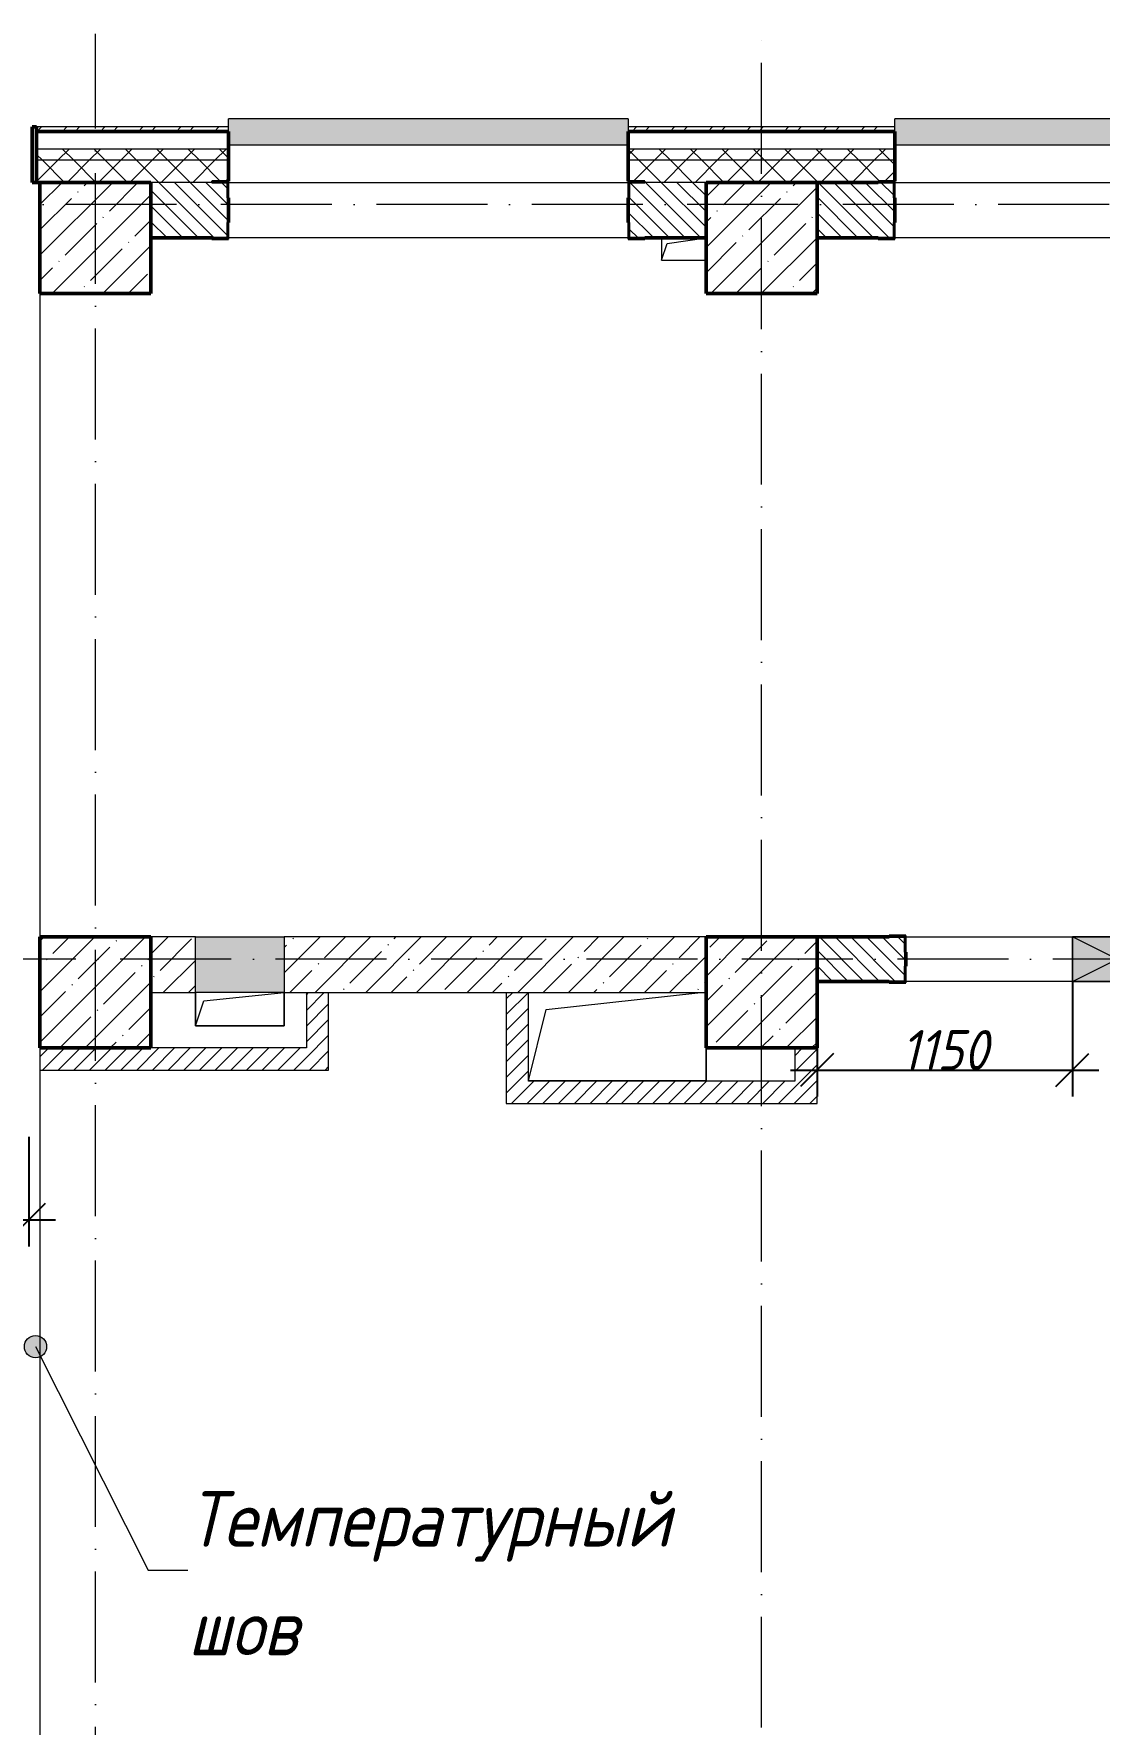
# Model space of a CAD drawing. Header units: millimetres. Extents: x -401725 to 250493, y 305116 to 802890.
# Drawn here: x -138193 to -133394, y 461550 to 469166 of the extents above; entities that cross this region are included whole.
import ezdxf

# ---------------------------------------------------------------- set-up
doc = ezdxf.new("R2010")
doc.units = ezdxf.units.MM
doc.linetypes.add('50_200_ШТРИХ_1Т_ш5_п1_п1_', pattern=[700, 500, -100, 0, -100])
for name, color, linetype, lineweight in [('A-____-____-DIMS', 7, 'Continuous', 9), ('A-DETL-GENF-OTLN', 7, 'Continuous', 9), ('A-FLOR-____-OTLN', 7, 'Continuous', 9), ('A-GENM-____-MCUT', 7, 'Continuous', 25), ('A-GENM-____-OTLN', 7, 'Continuous', 9), ('A-GENM-____-OTLN-1', 7, 'Continuous', 25), ('A-GLAZ-____-OTLN', 7, 'Continuous', 9), ('A-WALL-____-MCUT-1', 7, 'Continuous', 9), ('A-WALL-____-MCUT-2', 7, 'Continuous', 50), ('A-WALL-____-MCUT-3', 7, 'Continuous', 9), ('A-WALL-____-OTLN', 7, 'Continuous', 9), ('A-WALL-____-PATT-1', 7, 'Continuous', 9), ('A-WALL-FNSH-MCUT-1', 7, 'Continuous', 9), ('G-____-____-TEXT', 7, 'Continuous', 9), ('I-WALL-____-OTLN', 7, 'Continuous', 9), ('S-COLS-____-MCUT', 7, 'Continuous', 50), ('S-COLS-____-OTLN', 7, 'Continuous', 9), ('S-GRID-____-OTLN-1', 7, '50_200_ШТРИХ_1Т_ш5_п1_п1_', 9)]:
    doc.layers.add(name, color=color, linetype=linetype, lineweight=lineweight)
doc.layers.add('A-GLAZ-____-OTLN-1', color=7, linetype='Continuous', lineweight=9, true_color=0xc0c0c0)
doc.styles.add('ISOCPEUR_I', font='isocpeui.ttf', dxfattribs={"width": 0.9, "height": 2.5})
doc.styles.add('ISOCPEUR_I_10', font='isocpeui.ttf', dxfattribs={"width": 0.9, "height": 180})
doc.dimstyles.new('ISO-1_8_0_9К_СРЕДНИЙ_Кладочные_3', dxfattribs={"dimscale": 304.8, "dimtxt": 179.276612, "dimasz": 0.492126, "dimexe": 0.393701, "dimexo": 0, "dimgap": 0, "dimtad": 1, "dimdec": 3, "dimrnd": 0.001, "dimdsep": 46, "dimtxsty": 'ISOCPEUR_I_10', "dimblk1": 'OBLIQUE', "dimblk2": 'OBLIQUE', "dimsah": 1, "dimcen": 0.09, "dimdle": 0.393701, "dimazin": 0, "dimtfac": 1, "dimtdec": 4, "dimtix": 1, "dimtmove": 0, "dimatfit": 3, "dimfxl": 1, "dimtvp": 1, "dimtolj": 1, "dimtzin": 0, "dimarcsym": 2})
pattern_1 = [(45, (-176515.07, 459015.94), (-114.04925, 114.04925), []), (45, (-176401.02, 459015.94), (-114.04925, 114.04925), [201.612, -40.322, 3.353, -36.97])]
pattern_2 = [(135, (-176515.067, 459015.94), (-35.35534, -35.35534), [])]
pattern_3 = [(45, (-176515.067, 459015.94), (-35.35534, 35.35534), [])]
pattern_4 = [(45, (-176515.07, 459015.94), (-70.71068, 70.71068), []), (135, (-176515.07, 459015.94), (-70.71068, -70.71068), [])]

# ---------------------------------------------------------------- blocks, each defined once
blk = doc.blocks.new('BSC_Колонна _Прямоугольная - 500х500-V97-АР1_План отверстий 1 этажа в осях 1-64_А-ГГ')
at = {"layer": 'S-COLS-____-OTLN'}
h = blk.add_hatch(dxfattribs=at)
h.set_pattern_fill('FP_129', color=256, style=0, pattern_type=2)
h.set_pattern_definition([(45, (-38600, -5831.04), (-114.04925, 114.04925), []), (45, (-38485.95, -5831.04), (-114.04925, 114.04925), [201.613, -40.323, 3.353, -36.97])])
h.paths.add_polyline_path([(-250, -250), (250, -250), (250, 250), (-250, 250)], flags=0)
at = {"layer": 'S-COLS-____-MCUT'}
for p, q in [((250, 250), (-250, 250)), ((-250, 250), (-250, -250)), ((250, -250), (250, 250)), ((-250, -250), (250, -250))]:
    blk.add_line(p, q, dxfattribs=at)
blk = doc.blocks.new('BSC_Колонна _Прямоугольная - 500х500-V142-АР1_План отверстий 1 этажа в осях 1-64_А-ГГ')
at = {"layer": 'S-COLS-____-OTLN'}
h = blk.add_hatch(dxfattribs=at)
h.set_pattern_fill('FP_176', color=256, style=0, pattern_type=2)
h.set_pattern_definition([(45, (-41600, -5831.04), (-114.04925, 114.04925), []), (45, (-41485.95, -5831.04), (-114.04925, 114.04925), [201.613, -40.323, 3.353, -36.97])])
h.paths.add_polyline_path([(-250, -250), (250, -250), (250, 250), (-250, 250)], flags=0)
at = {"layer": 'S-COLS-____-MCUT'}
for p, q in [((250, 250), (-250, 250)), ((-250, 250), (-250, -250)), ((250, -250), (250, 250)), ((-250, -250), (250, -250))]:
    blk.add_line(p, q, dxfattribs=at)
blk = doc.blocks.new('Фахверк_СКБ_Уголок - 200_4010-27904266-АР1_План отверстий 1 этажа в осях 1-64_А-ГГ')
at = {"layer": 'A-GENM-____-MCUT'}
for p, q in [((125, 156), (50, 156)), ((50, 156), (50, 150)), ((125, 81), (125, 156)), ((50, 150), (119, 150)), ((119, 150), (119, 81)), ((119, 81), (125, 81)), ((125, 19), (119, 19)), ((119, 19), (119, -50)), ((125, -56), (125, 19)), ((119, -50), (50, -50)), ((50, -50), (50, -56)), ((50, -56), (125, -56))]:
    blk.add_line(p, q, dxfattribs=at)
blk = doc.blocks.new('Фахверк_СКБ_Уголок - 250_2700-27497298-АР1_План отверстий 1 этажа в осях 1-64_А-ГГ')
at = {"layer": 'A-GENM-____-MCUT'}
for p, q in [((200, 181), (125, 181)), ((125, 181), (125, 106)), ((131, 106), (131, 175)), ((131, 175), (200, 175)), ((200, 175), (200, 181)), ((125, 106), (131, 106)), ((131, -6), (125, -6)), ((125, -6), (125, -81)), ((131, -75), (131, -6)), ((200, -75), (131, -75)), ((200, -81), (200, -75)), ((125, -81), (200, -81))]:
    blk.add_line(p, q, dxfattribs=at)
blk = doc.blocks.new('AR_Отверстие Ниша - Лючок-32405722-АР1_План отверстий 1 этажа в осях 1-64_А-ГГ')
at = {"layer": 'A-GLAZ-____-OTLN-1'}
blk.add_hatch(color=256, dxfattribs=at).paths.add_polyline_path([(200, -125), (200, 125), (-200, 125), (-200, -125)], flags=0)
at = {"layer": 'A-GLAZ-____-OTLN'}
for p, q in [((-200, 125), (200, 125)), ((-200, -125), (-200, 125)), ((200, 125), (200, -125)), ((200, -125), (-200, -125))]:
    blk.add_line(p, q, dxfattribs=at)
blk = doc.blocks.new('AR_Отверстие прямоугольное _в плите_ - AR_Отверстие прямоугольное _в плите_-30459225-АР1_План отверстий 1 этажа в осях 1-64_А-ГГ')
at = {"layer": 'A-GENM-____-OTLN'}
for p, q in [((-200, 75), (-200, -75)), ((-200, -75), (-162.5, 37.5)), ((-162.5, 37.5), (200, 75)), ((200, -75), (200, 75)), ((-200, -75), (200, -75))]:
    blk.add_line(p, q, dxfattribs=at)
blk = doc.blocks.new('AR_Отверстие прямоугольное _в плите_ - AR_Отверстие прямоугольное _в плите_-V178-АР1_План отверстий 1 этажа в осях 1-64_А-ГГ')
at = {"layer": 'A-GENM-____-OTLN'}
for p, q in [((-100, 50), (-100, -50)), ((-100, -50), (-75, 25)), ((-75, 25), (100, 50)), ((-100, -50), (100, -50))]:
    blk.add_line(p, q, dxfattribs=at)
blk = doc.blocks.new('AR_Отверстие прямоугольное _в плите_ - AR_Отверстие прямоугольное _в плите_-30552658-АР1_План отверстий 1 этажа в осях 1-64_А-ГГ')
at = {"layer": 'A-GENM-____-OTLN'}
for p, q in [((-320, 120), (377.4, 197.5)), ((-400, -200), (-320, 120)), ((400, -200), (400, -52.5)), ((-400, -200), (400, -200))]:
    blk.add_line(p, q, dxfattribs=at)
blk = doc.blocks.new('Отлив_СКБ - Отлив витража_120_НВФ-31885689-АР1_План отверстий 1 этажа в осях 1-64_А-ГГ')
at = {"layer": 'A-GLAZ-____-OTLN-1'}
for points in [[(1800, 2), (1800, 120), (0, 120), (0, 2), (1264.5, 2)], [(1264.5, 0), (1800, 0), (1800, 2), (0, 2), (0, 0)]]:
    blk.add_hatch(color=256, dxfattribs=at).paths.add_polyline_path(points, flags=0)
at = {"layer": 'A-GLAZ-____-OTLN'}
for p, q in [((0, 83), (0, 120)), ((1800, 120), (0, 120)), ((1800, 120), (1800, 83)), ((0, 2), (1800, 2)), ((1800, 0), (0, 0))]:
    blk.add_line(p, q, dxfattribs=at)
blk = doc.blocks.new('Стены 4 - Стены 4-31195499-АР1_План отверстий 1 этажа в осях 1-64_А-ГГ')
at = {"layer": 'A-WALL-____-MCUT-2'}
for p, q in [((-1798.5, 41030.2), (-1798.5, 41010.2)), ((-1548.5, 41030.2), (-1798.5, 41030.2)), ((-1798.5, 41010.2), (-1548.5, 41010.2)), ((-1548.5, 41010.2), (-1548.5, 41030.2))]:
    blk.add_line(p, q, dxfattribs=at)
blk = doc.blocks.new('AR_Отверстие прямоугольное _в стене__БезПР - AR_Отверстие прямоугольное _в стене__БезПР-36428632-АР1_План отверстий 1 этажа в осях 1-64_А-ГГ')
at = {"layer": 'A-GLAZ-____-OTLN'}
blk.add_hatch(color=256, dxfattribs=at).paths.add_polyline_path([(-200, 100), (-200, -100), (200, -100), (200, 100)], flags=0)
at = {"layer": 'A-DETL-GENF-OTLN'}
for p, q in [((-200, -100), (-200, 100)), ((-200, 100), (200, 100)), ((200, 100), (-200, -100)), ((-200, 100), (200, -100)), ((200, 100), (-200, 100)), ((-200, 100), (-200, -100)), ((200, 100), (200, -100)), ((200, -100), (200, 100)), ((200, -100), (-200, -100)), ((-200, -100), (200, -100))]:
    blk.add_line(p, q, dxfattribs=at)
at = {"layer": 'A-GLAZ-____-OTLN'}
blk.add_line((200, 100), (-200, 100), dxfattribs=at)
blk = doc.blocks.new('_Oblique')
at = {"color": 0, "linetype": 'ByBlock', "lineweight": -2}
blk.add_line((-0.5, -0.5), (0.5, 0.5), dxfattribs=at)
blk = doc.blocks.new('*D13439')
at = {"layer": 'A-____-____-DIMS', "color": 0, "lineweight": -2, "transparency": 16777216}
for p, q in [((-134665.1, 464897), (-134665.1, 464377.5)), ((-133515.1, 464897), (-133515.1, 464377.5)), ((-134785.1, 464497.5), (-133395.1, 464497.5))]:
    blk.add_line(p, q, dxfattribs=at)
at = {"layer": 'Defpoints', "color": 0, "transparency": 16777216}
for p in [(-134665.1, 464897), (-133515.1, 464897), (-133515.1, 464497.5)]:
    blk.add_point(p, dxfattribs=at)
at = {"layer": 'A-____-____-DIMS', "color": 0, "lineweight": -2, "transparency": 16777216, "xscale": 150, "yscale": 150, "zscale": 150, "rotation": 180}
blk.add_blockref('_Oblique', (-134665.1, 464497.5), dxfattribs=at)
at = {"layer": 'A-____-____-DIMS', "color": 0, "lineweight": -2, "transparency": 16777216, "xscale": 150, "yscale": 150, "zscale": 150}
blk.add_blockref('_Oblique', (-133515.1, 464497.5), dxfattribs=at)
at = {"layer": 'A-____-____-DIMS', "color": 0, "transparency": 16777216, "insert": (-134090.1, 464587.5), "char_height": 180, "width": 463.361, "attachment_point": 5, "style": 'ISOCPEUR_I_10'}
blk.add_mtext('\\A1;1150', dxfattribs=at)
blk = doc.blocks.new('*D13443')
at = {"layer": 'A-____-____-DIMS', "color": 0, "lineweight": -2, "transparency": 16777216}
for p, q in [((-138915.1, 464197), (-138915.1, 463702.6)), ((-138215.1, 464197), (-138215.1, 463702.6)), ((-139035.1, 463822.6), (-138095.1, 463822.6))]:
    blk.add_line(p, q, dxfattribs=at)
at = {"layer": 'Defpoints', "color": 0, "transparency": 16777216}
for p in [(-138915.1, 464197), (-138215.1, 464197), (-138215.1, 463822.6)]:
    blk.add_point(p, dxfattribs=at)
at = {"layer": 'A-____-____-DIMS', "color": 0, "lineweight": -2, "transparency": 16777216, "xscale": 150, "yscale": 150, "zscale": 150, "rotation": 180}
blk.add_blockref('_Oblique', (-138915.1, 463822.6), dxfattribs=at)
at = {"layer": 'A-____-____-DIMS', "color": 0, "lineweight": -2, "transparency": 16777216, "xscale": 150, "yscale": 150, "zscale": 150}
blk.add_blockref('_Oblique', (-138215.1, 463822.6), dxfattribs=at)
at = {"layer": 'A-____-____-DIMS', "color": 0, "transparency": 16777216, "insert": (-138565.1, 463913.7), "char_height": 180, "width": 409.578, "attachment_point": 5, "style": 'ISOCPEUR_I_10'}
blk.add_mtext('\\A1;700', dxfattribs=at)

msp = doc.modelspace()

# ---------------------------------------------------------------- hatches: boundary and pattern name
at = {"layer": 'A-WALL-____-PATT-1'}
h = msp.add_hatch(dxfattribs=at)
h.set_pattern_fill('FP_3', color=256, style=0, pattern_type=2)
h.set_pattern_definition([(45, (-176515.07, 459015.94), (-85.53659, 85.53659), []), (45, (-176458.04, 459015.94), (-85.53659, 85.53659), [])])
h.paths.add_polyline_path([(-104650.0675, 468726.983), (-104650.0675, 468746.983), (-108515.0675, 468746.983), (-108515.0675, 468726.983), (-105831.446, 468726.983)], flags=0)
h.paths.add_polyline_path([(-110315.0675, 468726.983), (-110315.0675, 468746.983), (-111515.0675, 468746.983), (-111515.0675, 468726.983), (-111133.8389, 468726.983)], flags=0)
h.paths.add_polyline_path([(-113785.0353, 468726.983), (-113315.0675, 468726.983), (-113315.0675, 468746.983), (-114515.0675, 468746.983), (-114515.0675, 468726.983)], flags=0)
h.paths.add_polyline_path([(-122315.0675, 468726.983), (-122315.0675, 468746.983), (-123515.0675, 468746.983), (-123515.0675, 468726.983), (-123506.0889, 468726.983)], flags=0)
h.paths.add_polyline_path([(-125315.0675, 468726.983), (-125315.0675, 468746.983), (-126515.0675, 468746.983), (-126515.0675, 468726.983)], flags=0)
h.paths.add_polyline_path([(-131315.0675, 468726.983), (-131315.0675, 468746.983), (-132515.0675, 468746.983), (-132515.0675, 468726.983), (-132343.4104, 468726.983)], flags=0)
h.paths.add_polyline_path([(-128315.0675, 468726.983), (-128315.0675, 468746.983), (-129515.0675, 468746.983), (-129515.0675, 468726.983), (-128808.4818, 468726.983)], flags=0)
h.paths.add_polyline_path([(-134315.0675, 468726.983), (-134315.0675, 468746.983), (-135515.0675, 468746.983), (-135515.0675, 468726.983), (-134994.6068, 468726.983)], flags=0)
h.paths.add_polyline_path([(-138087.6693, 468726.983), (-137315.0675, 468726.983), (-137315.0675, 468746.983), (-138180.0675, 468746.983), (-138180.0675, 468726.983)], flags=0)
h = msp.add_hatch(dxfattribs=at)
h.set_pattern_fill('FP_1', color=256, style=0, pattern_type=2)
h.set_pattern_definition(pattern_4)
h.paths.add_polyline_path([(-104650.0675, 468596.983), (-104650.0675, 468646.983), (-108515.0675, 468646.983), (-108515.0675, 468596.983), (-105831.446, 468596.983)], flags=0)
h.paths.add_polyline_path([(-111133.8389, 468596.983), (-110315.0675, 468596.983), (-110315.0675, 468646.983), (-111515.0675, 468646.983), (-111515.0675, 468596.983)], flags=0)
h.paths.add_polyline_path([(-113315.0675, 468596.983), (-113315.0675, 468646.983), (-114515.0675, 468646.983), (-114515.0675, 468596.983), (-113785.0353, 468596.983)], flags=0)
h.paths.add_polyline_path([(-122315.0675, 468596.983), (-122315.0675, 468646.983), (-123515.0675, 468646.983), (-123515.0675, 468596.983), (-123506.0889, 468596.983)], flags=0)
h.paths.add_polyline_path([(-125315.0675, 468596.983), (-125315.0675, 468646.983), (-126515.0675, 468646.983), (-126515.0675, 468596.983)], flags=0)
h.paths.add_polyline_path([(-128808.4818, 468596.983), (-128315.0675, 468596.983), (-128315.0675, 468646.983), (-129515.0675, 468646.983), (-129515.0675, 468596.983)], flags=0)
h.paths.add_polyline_path([(-131315.0675, 468596.983), (-131315.0675, 468646.983), (-132515.0675, 468646.983), (-132515.0675, 468596.983), (-132343.4104, 468596.983)], flags=0)
h.paths.add_polyline_path([(-134315.0675, 468596.983), (-134315.0675, 468646.983), (-135515.0675, 468646.983), (-135515.0675, 468596.983), (-134994.6068, 468596.983)], flags=0)
h.paths.add_polyline_path([(-137645.8032, 468596.983), (-137315.0675, 468596.983), (-137315.0675, 468646.983), (-138180.0675, 468646.983), (-138180.0675, 468596.983), (-138087.6693, 468596.983)], flags=0)
h = msp.add_hatch(dxfattribs=at)
h.set_pattern_fill('FP_1', color=256, style=0, pattern_type=2)
h.set_pattern_definition(pattern_4)
h.paths.add_polyline_path([(-105165.0675, 468496.983), (-104650.0675, 468496.983), (-104650.0675, 468596.983), (-108515.0675, 468596.983), (-108515.0675, 468502.983), (-108440.0675, 468502.983), (-108440.0675, 468496.983), (-105831.446, 468496.983)], flags=0)
h.paths.add_polyline_path([(-110390.0675, 468496.983), (-110390.0675, 468502.983), (-110315.0675, 468502.983), (-110315.0675, 468596.983), (-111515.0675, 468596.983), (-111515.0675, 468502.983), (-111440.0675, 468502.983), (-111440.0675, 468496.983), (-111133.8389, 468496.983)], flags=0)
h.paths.add_polyline_path([(-114165.0675, 468496.983), (-113390.0675, 468496.983), (-113390.0675, 468502.983), (-113315.0675, 468502.983), (-113315.0675, 468596.983), (-114515.0675, 468596.983), (-114515.0675, 468502.983), (-114440.0675, 468502.983), (-114440.0675, 468496.983)], flags=0)
h.paths.add_polyline_path([(-122665.0675, 468496.983), (-122390.0675, 468496.983), (-122390.0675, 468502.983), (-122315.0675, 468502.983), (-122315.0675, 468596.983), (-123515.0675, 468596.983), (-123515.0675, 468502.983), (-123440.0675, 468502.983), (-123440.0675, 468496.983), (-123165.0675, 468496.983)], flags=0)
h.paths.add_polyline_path([(-126165.0675, 468496.983), (-125390.0675, 468496.983), (-125390.0675, 468502.983), (-125315.0675, 468502.983), (-125315.0675, 468596.983), (-126515.0675, 468596.983), (-126515.0675, 468502.983), (-126440.0675, 468502.983), (-126440.0675, 468496.983)], flags=0)
h.paths.add_polyline_path([(-128390.0675, 468496.983), (-128390.0675, 468502.983), (-128315.0675, 468502.983), (-128315.0675, 468596.983), (-129515.0675, 468596.983), (-129515.0675, 468502.983), (-129440.0675, 468502.983), (-129440.0675, 468496.983), (-128808.4818, 468496.983)], flags=0)
h.paths.add_polyline_path([(-131665.0675, 468496.983), (-131390.0675, 468496.983), (-131390.0675, 468502.983), (-131315.0675, 468502.983), (-131315.0675, 468596.983), (-132515.0675, 468596.983), (-132515.0675, 468502.983), (-132440.0675, 468502.983), (-132440.0675, 468496.983), (-132343.4104, 468496.983)], flags=0)
h.paths.add_polyline_path([(-134390.0675, 468496.983), (-134390.0675, 468502.983), (-134315.0675, 468502.983), (-134315.0675, 468596.983), (-135515.0675, 468596.983), (-135515.0675, 468502.983), (-135440.0675, 468502.983), (-135440.0675, 468496.983), (-134994.6068, 468496.983)], flags=0)
h.paths.add_polyline_path([(-137665.0675, 468496.983), (-137390.0675, 468496.983), (-137390.0675, 468502.983), (-137315.0675, 468502.983), (-137315.0675, 468596.983), (-138180.0675, 468596.983), (-138180.0675, 468496.983), (-138087.6693, 468496.983)], flags=0)
h = msp.add_hatch(dxfattribs=at)
h.set_pattern_fill('FP_6', color=256, style=0, pattern_type=2)
h.set_pattern_definition(pattern_2)
h.paths.add_polyline_path([(-135165.0675, 468246.983), (-135165.0675, 468496.983), (-135509.0675, 468496.983), (-135509.0675, 468427.983), (-135515.0675, 468427.983), (-135515.0675, 468315.983), (-135509.0675, 468315.983), (-135509.0675, 468246.983), (-135440.0675, 468246.983)], flags=0)
h.paths.add_polyline_path([(-137321.0675, 468246.983), (-137321.0675, 468315.983), (-137315.0675, 468315.983), (-137315.0675, 468427.983), (-137321.0675, 468427.983), (-137321.0675, 468496.983), (-137665.0675, 468496.983), (-137665.0675, 468246.983), (-137390.0675, 468246.983)], flags=0)
h = msp.add_hatch(dxfattribs=at)
h.set_pattern_fill('FP_6', color=256, style=0, pattern_type=2)
h.set_pattern_definition(pattern_2)
h.paths.add_polyline_path([(-134390.0675, 468246.983), (-134321.0675, 468246.983), (-134321.0675, 468315.983), (-134315.0675, 468315.983), (-134315.0675, 468427.983), (-134321.0675, 468427.983), (-134321.0675, 468496.983), (-134665.0675, 468496.983), (-134665.0675, 468246.983)], flags=0)
h.paths.add_polyline_path([(-132509.0675, 468246.983), (-132165.0675, 468246.983), (-132165.0675, 468496.983), (-132509.0675, 468496.983), (-132509.0675, 468427.983), (-132515.0675, 468427.983), (-132515.0675, 468315.983), (-132509.0675, 468315.983), (-132509.0675, 468251.2687)], flags=0)
h = msp.add_hatch(dxfattribs=at)
h.set_pattern_fill('FP_27', color=256, style=0, pattern_type=2)
h.set_pattern_definition(pattern_1)
h.paths.add_polyline_path([(-135165.0675, 464846.983), (-135165.0675, 465096.983), (-137065.0675, 465096.983), (-137065.0675, 464846.983), (-135878.3389, 464846.983)], flags=0)
h.paths.add_polyline_path([(-137665.0675, 464846.983), (-137465.0675, 464846.983), (-137465.0675, 465096.983), (-137665.0675, 465096.983)], flags=0)
h = msp.add_hatch(dxfattribs=at)
h.set_pattern_fill('FP_6', color=256, style=0, pattern_type=2)
h.set_pattern_definition(pattern_2)
h.paths.add_polyline_path([(-132559.0675, 464896.983), (-132165.0675, 464896.983), (-132165.0675, 465096.983), (-132559.0675, 465096.983), (-132559.0675, 465027.983), (-132565.0675, 465027.983), (-132565.0675, 464965.983), (-132559.0675, 464965.983), (-132559.0675, 464936.983)], flags=0)
h.paths.add_polyline_path([(-134271.0675, 464896.983), (-134271.0675, 464965.983), (-134265.0675, 464965.983), (-134265.0675, 465027.983), (-134271.0675, 465027.983), (-134271.0675, 465096.983), (-134665.0675, 465096.983), (-134665.0675, 464896.983), (-134340.0675, 464896.983)], flags=0)
h = msp.add_hatch(dxfattribs=at)
h.set_pattern_fill('FP_5', color=256, style=0, pattern_type=2)
h.set_pattern_definition(pattern_3)
h.paths.add_polyline_path([(-136865.0675, 464496.983), (-136865.0675, 464846.983), (-136965.0675, 464846.983), (-136965.0675, 464496.983)], flags=0)
h = msp.add_hatch(dxfattribs=at)
h.set_pattern_fill('FP_5', color=256, style=0, pattern_type=2)
h.set_pattern_definition(pattern_3)
h.paths.add_polyline_path([(-135965.0675, 464446.983), (-135965.0675, 464846.983), (-136065.0675, 464846.983), (-136065.0675, 464446.983)], flags=0)
h = msp.add_hatch(dxfattribs=at)
h.set_pattern_fill('FP_5', color=256, style=0, pattern_type=2)
h.set_pattern_definition(pattern_3)
h.paths.add_polyline_path([(-136965.0675, 464496.983), (-136965.0675, 464596.983), (-138165.0675, 464596.983), (-138165.0675, 464496.983), (-137645.8032, 464496.983)], flags=0)
h = msp.add_hatch(dxfattribs=at)
h.set_pattern_fill('FP_5', color=256, style=0, pattern_type=2)
h.set_pattern_definition(pattern_3)
h.paths.add_polyline_path([(-134665.0675, 464346.983), (-134665.0675, 464596.983), (-134765.0675, 464596.983), (-134765.0675, 464346.983)], flags=0)
h = msp.add_hatch(dxfattribs=at)
h.set_pattern_fill('FP_5', color=256, style=0, pattern_type=2)
h.set_pattern_definition(pattern_3)
h.paths.add_polyline_path([(-134765.0675, 464346.983), (-134765.0675, 464446.983), (-136065.0675, 464446.983), (-136065.0675, 464346.983), (-135878.3389, 464346.983)], flags=0)
at = {"layer": 'G-____-____-TEXT'}
h = msp.add_hatch(color=256, dxfattribs=at)
edge = h.paths.add_edge_path(flags=0)
edge.add_arc((-138185.073, 463251.3472), 50, 0, 360)
at = {"layer": 'S-COLS-____-OTLN'}
h = msp.add_hatch(dxfattribs=at)
h.set_pattern_fill('FP_27', color=256, style=0, pattern_type=2)
h.set_pattern_definition(pattern_1)
h.paths.add_polyline_path([(-138165.0675, 467996.983), (-137665.0675, 467996.983), (-137665.0675, 468496.983), (-138165.0675, 468496.983), (-138165.0675, 468350.3669)], flags=0)
h = msp.add_hatch(dxfattribs=at)
h.set_pattern_fill('FP_27', color=256, style=0, pattern_type=2)
h.set_pattern_definition(pattern_1)
h.paths.add_polyline_path([(-135165.0675, 467996.983), (-134665.0675, 467996.983), (-134665.0675, 468496.983), (-135165.0675, 468496.983), (-135165.0675, 468350.3669)], flags=0)

# ---------------------------------------------------------------- linework, layer by layer
at = {"layer": 'A-FLOR-____-OTLN'}
for p, q in [((-138165.0675, 467996.983), (-138165.0675, 465096.983)), ((-137465.0675, 464696.983), (-137465.0675, 464846.983)), ((-137065.0675, 464846.983), (-137065.0675, 464696.983)), ((-137065.0675, 464696.983), (-137465.0675, 464696.983)), ((-135165.0675, 464596.983), (-135165.0675, 464449.4892)), ((-138165.0675, 464496.983), (-138165.0675, 457596.983)), ((-135165.0675, 464449.4892), (-135965.0675, 464449.4892))]:
    msp.add_line(p, q, dxfattribs=at)
at = {"layer": 'A-WALL-____-MCUT-1'}
for p, q in [((-137465.0675, 465096.983), (-137665.0675, 465096.983)), ((-135165.0675, 465096.983), (-137065.0675, 465096.983)), ((-137665.0675, 464846.983), (-137465.0675, 464846.983)), ((-137065.0675, 464846.983), (-135165.0675, 464846.983))]:
    msp.add_line(p, q, dxfattribs=at)
at = {"layer": 'A-WALL-____-MCUT-2'}
for p, q in [((-137315.0675, 468726.983), (-138180.0675, 468726.983)), ((-138180.0675, 468726.983), (-138180.0675, 468496.983)), ((-137315.0675, 468502.983), (-137315.0675, 468726.983)), ((-134315.0675, 468726.983), (-135515.0675, 468726.983)), ((-135515.0675, 468726.983), (-135515.0675, 468502.983)), ((-134315.0675, 468502.983), (-134315.0675, 468726.983)), ((-138180.0675, 468496.983), (-137665.0675, 468496.983)), ((-137665.0675, 468496.983), (-137665.0675, 468246.983)), ((-135165.0675, 468246.983), (-135165.0675, 468496.983)), ((-135165.0675, 468496.983), (-134390.0675, 468496.983)), ((-134665.0675, 468496.983), (-134665.0675, 468246.983)), ((-137315.0675, 468315.983), (-137315.0675, 468427.983)), ((-135515.0675, 468427.983), (-135515.0675, 468315.983)), ((-134315.0675, 468315.983), (-134315.0675, 468427.983)), ((-137665.0675, 468246.983), (-137390.0675, 468246.983)), ((-135440.0675, 468246.983), (-135165.0675, 468246.983)), ((-134665.0675, 468246.983), (-134390.0675, 468246.983)), ((-134340.0675, 465096.983), (-134665.0675, 465096.983)), ((-134265.0675, 464965.983), (-134265.0675, 465027.983)), ((-134665.0675, 464896.983), (-134340.0675, 464896.983))]:
    msp.add_line(p, q, dxfattribs=at)
at = {"layer": 'A-WALL-____-MCUT-3'}
for p, q in [((-137315.0675, 468646.983), (-138180.0675, 468646.983)), ((-137315.0675, 468596.983), (-138180.0675, 468596.983)), ((-134315.0675, 468646.983), (-135515.0675, 468646.983)), ((-134315.0675, 468596.983), (-135515.0675, 468596.983)), ((-137390.0675, 468496.983), (-137665.0675, 468496.983)), ((-135165.0675, 468496.983), (-135440.0675, 468496.983))]:
    msp.add_line(p, q, dxfattribs=at)
at = {"layer": 'A-WALL-____-OTLN'}
for p, q in [((-137315.0675, 468496.983), (-135515.0675, 468496.983)), ((-134315.0675, 468496.983), (-132515.0675, 468496.983)), ((-135515.0675, 468246.983), (-137315.0675, 468246.983)), ((-132515.0675, 468246.983), (-134315.0675, 468246.983))]:
    msp.add_line(p, q, dxfattribs=at)
at = {"layer": 'A-WALL-FNSH-MCUT-1'}
for p, q in [((-137315.0675, 468746.983), (-138180.0675, 468746.983)), ((-138180.0675, 468746.983), (-138180.0675, 468726.983)), ((-137315.0675, 468726.983), (-137315.0675, 468746.983)), ((-134315.0675, 468746.983), (-135515.0675, 468746.983)), ((-135515.0675, 468746.983), (-135515.0675, 468726.983)), ((-135515.0675, 468726.983), (-135515.0675, 468726.983)), ((-134315.0675, 468726.983), (-134315.0675, 468746.983)), ((-136965.0675, 464846.983), (-136965.0675, 464596.983)), ((-136865.0675, 464496.983), (-136865.0675, 464846.983)), ((-136065.0675, 464846.983), (-136065.0675, 464346.983)), ((-135965.0675, 464446.983), (-135965.0675, 464846.983)), ((-138165.0675, 464596.983), (-138165.0675, 464496.983)), ((-136965.0675, 464596.983), (-137665.0675, 464596.983)), ((-134765.0675, 464596.983), (-134765.0675, 464446.983)), ((-134665.0675, 464346.983), (-134665.0675, 464596.983)), ((-138165.0675, 464496.983), (-136865.0675, 464496.983)), ((-134765.0675, 464446.983), (-135965.0675, 464446.983)), ((-136065.0675, 464346.983), (-134665.0675, 464346.983))]:
    msp.add_line(p, q, dxfattribs=at)
at = {"layer": 'G-____-____-TEXT'}
for p, q in [((-138185.073, 463251.3472), (-137678.0165, 462243.9638)), ((-137678.0165, 462243.9638), (-137498.3285, 462243.9638))]:
    msp.add_line(p, q, dxfattribs=at)
msp.add_circle((-138185.073, 463251.3472), 50, dxfattribs=at)
at = {"layer": 'I-WALL-____-OTLN'}
for p, q in [((-134265.0675, 465096.983), (-133515.0675, 465096.983)), ((-133515.0675, 464896.983), (-134265.0675, 464896.983))]:
    msp.add_line(p, q, dxfattribs=at)
at = {"layer": 'S-COLS-____-MCUT'}
for p, q in [((-137665.0675, 468496.983), (-138165.0675, 468496.983)), ((-138165.0675, 468496.983), (-138165.0675, 467996.983)), ((-137665.0675, 467996.983), (-137665.0675, 468496.983)), ((-134665.0675, 468496.983), (-135165.0675, 468496.983)), ((-135165.0675, 468496.983), (-135165.0675, 467996.983)), ((-134665.0675, 467996.983), (-134665.0675, 468496.983)), ((-138165.0675, 467996.983), (-137665.0675, 467996.983)), ((-135165.0675, 467996.983), (-134665.0675, 467996.983))]:
    msp.add_line(p, q, dxfattribs=at)
at = {"layer": 'S-GRID-____-OTLN-1'}
for p, q in [((-137915.0675, 454737.3823), (-137915.0675, 469166.4803)), ((-134915.0675, 454533.3346), (-134915.0675, 469166.4803)), ((-72440.6609, 468396.983), (-180971.4299, 468396.983)), ((-86196.2802, 464996.983), (-181183.8377, 464996.983))]:
    msp.add_line(p, q, dxfattribs=at)

# ---------------------------------------------------------------- block references
at = {"layer": 'A-GENM-____-OTLN'}
for name, p in [('AR_Отверстие прямоугольное _в плите_ - AR_Отверстие прямоугольное _в плите_-V178-АР1_План отверстий 1 этажа в осях 1-64_А-ГГ', (-135265.0675, 468196.983)), ('AR_Отверстие прямоугольное _в плите_ - AR_Отверстие прямоугольное _в плите_-30459225-АР1_План отверстий 1 этажа в осях 1-64_А-ГГ', (-137265.0675, 464771.983)), ('AR_Отверстие прямоугольное _в плите_ - AR_Отверстие прямоугольное _в плите_-30552658-АР1_План отверстий 1 этажа в осях 1-64_А-ГГ', (-135565.0675, 464649.4892))]:
    msp.add_blockref(name, p, dxfattribs=at)
at = {"layer": 'A-GENM-____-OTLN-1', "rotation": 180}
for p in [(-137190.0675, 468421.983), (-134190.0675, 468421.983)]:
    msp.add_blockref('Фахверк_СКБ_Уголок - 250_2700-27497298-АР1_План отверстий 1 этажа в осях 1-64_А-ГГ', p, dxfattribs=at)
at = {"layer": 'A-GENM-____-OTLN-1'}
for name, p in [('Фахверк_СКБ_Уголок - 250_2700-27497298-АР1_План отверстий 1 этажа в осях 1-64_А-ГГ', (-135640.0675, 468321.983)), ('Фахверк_СКБ_Уголок - 200_4010-27904266-АР1_План отверстий 1 этажа в осях 1-64_А-ГГ', (-134390.0675, 464946.983))]:
    msp.add_blockref(name, p, dxfattribs=at)
at = {"layer": 'A-GLAZ-____-OTLN'}
for name, p in [('Отлив_СКБ - Отлив витража_120_НВФ-31885689-АР1_План отверстий 1 этажа в осях 1-64_А-ГГ', (-137315.0675, 468663.983)), ('Отлив_СКБ - Отлив витража_120_НВФ-31885689-АР1_План отверстий 1 этажа в осях 1-64_А-ГГ', (-134315.0675, 468663.983)), ('AR_Отверстие Ниша - Лючок-32405722-АР1_План отверстий 1 этажа в осях 1-64_А-ГГ', (-137265.0675, 464971.983))]:
    msp.add_blockref(name, p, dxfattribs=at)
at = {"layer": 'A-GLAZ-____-OTLN', "rotation": 180}
msp.add_blockref('AR_Отверстие прямоугольное _в стене__БезПР - AR_Отверстие прямоугольное _в стене__БезПР-36428632-АР1_План отверстий 1 этажа в осях 1-64_А-ГГ', (-133315.0675, 464996.983), dxfattribs=at)
at = {"layer": 'A-WALL-____-OTLN', "rotation": 89.9999999999999}
msp.add_blockref('Стены 4 - Стены 4-31195499-АР1_План отверстий 1 этажа в осях 1-64_А-ГГ', (-97169.8255, 470295.4947), dxfattribs=at)
at = {"layer": 'S-COLS-____-OTLN'}
for name, p in [('BSC_Колонна _Прямоугольная - 500х500-V97-АР1_План отверстий 1 этажа в осях 1-64_А-ГГ', (-137915.0675, 464846.983)), ('BSC_Колонна _Прямоугольная - 500х500-V142-АР1_План отверстий 1 этажа в осях 1-64_А-ГГ', (-134915.0675, 464846.983))]:
    msp.add_blockref(name, p, dxfattribs=at)

# ---------------------------------------------------------------- texts
at = {"layer": 'G-____-____-TEXT', "char_height": 250, "attachment_point": 1, "style": 'ISOCPEUR_I'}
for s, insert, width in [('Температурный', (-137498.3285, 462599.818), 2763.416813), ('шов', (-137498.3285, 462110.3388), 656.582063)]:
    msp.add_mtext(s, dxfattribs=dict(at, insert=insert, width=width))

# ---------------------------------------------------------------- dimensions: what is measured, and where the dimension line sits
at = {"layer": 'A-____-____-DIMS'}
for base, p1, p2, override, picture, middle in [((-133515.0675, 464497.461), (-134665.0675, 464896.983), (-133515.0675, 464896.983), {"dimpost": '<>', "dimfxl": 1150}, '*D13439', (-134090.0675, 464587.461)), ((-138215.0675, 463822.5652), (-138915.0675, 464196.983), (-138215.0675, 464196.983), {"dimpost": '<>', "dimfxl": 700}, '*D13443', (-138565.0675, 463913.7243))]:
    dim = msp.add_linear_dim(base=base, p1=p1, p2=p2, dimstyle='ISO-1_8_0_9К_СРЕДНИЙ_Кладочные_3', override=override, dxfattribs=at)
    dim.commit()
    dim.dimension.update_dxf_attribs({"geometry": picture, "text_midpoint": middle})

doc.saveas('drawing.dxf')
